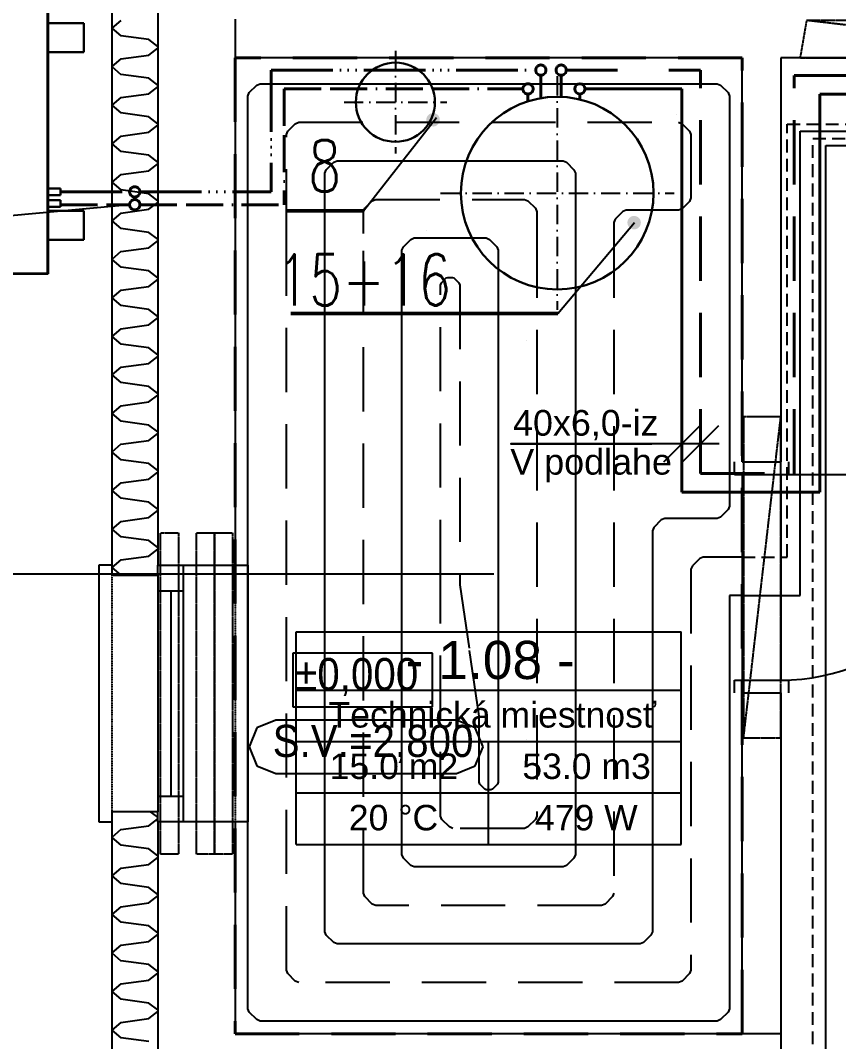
# Model space of a CAD drawing. Header units: millimetres. Extents: x 90740 to 167944, y -39332 to 25855.
# Drawn here: x 98982 to 102168, y 10823 to 14797 of the extents above; entities that cross this region are included whole.
import ezdxf

# ---------------------------------------------------------------- set-up
doc = ezdxf.new("R2010")
doc.units = ezdxf.units.MM
for name, pattern in [('ACAD_ISO06W100', [36, 24, -3, 0, -3, 0, -3, 0, -3]), ('ACAD_ISO11W100', [33, 12, -3, 12, -3, 0, -3]), ('BODKO__IARKOVAN___3MM', [5, 3, -1, 0, -1]), ('CARKOVANA', [0.21, 0.15, -0.06]), ('Carkovana 0.5x', [0.14, 0.1, -0.04]), ('DASH', [75, 50, -25]), ('TECKOVANA', [0.06, 0, -0.06])]:
    doc.linetypes.add(name, pattern=pattern)
for name, color, linetype in [('1__NP___MIESTNOSTIUK', 7, 'Continuous'), ('ODVODN__POTRUBIE', 7, 'Continuous'), ('ODVODN__POTRUBIE___PODL__VYK_', 7, 'Continuous'), ('OKRAJOV__DILAT_CIA_PDL', 2, 'Continuous'), ('PODLAHOVKA', 7, 'Continuous'), ('POLO_KY', 7, 'Continuous'), ('PR_VODN__POTRUBIE', 7, 'Continuous'), ('PR_VODN__POTRUBIE___PODL__VYK_', 7, 'Continuous'), ('TABU_KY', 7, 'Continuous'), ('UZLY_VYKUROVAC_CH_VETIEV', 7, 'Continuous'), ('vyk-vratka-ZARIADENIE', 7, 'Continuous'), ('Z_NA_PRECHODOV_CH_POTRUB_', 7, 'Continuous')]:
    doc.layers.add(name, color=color, linetype=linetype)
for name, color, linetype, lineweight in [('PISMO-R', 6, 'Continuous', 9), ('ROZVOD', 1, 'Continuous', 50), ('vyk-privod-45', 240, 'Continuous', 40), ('vyk-tc-privod', 175, 'ACAD_ISO06W100', 40), ('vyk-tc-vratka', 30, 'ACAD_ISO11W100', 40), ('vyk-vratka_35°C', 132, 'DASH', 40), ('XR$1$STANDARD', 252, 'Continuous', 25), ('XR$1$Text 1_50', 252, 'Continuous', 25)]:
    doc.layers.add(name, color=color, linetype=linetype, lineweight=lineweight)
doc.styles.add('ARIAL', font='arial.ttf')
doc.styles.add('ISOCP3', font='arial.ttf')
doc.styles.add('TEXT125', font='romans.shx', dxfattribs={"width": 0.8, "height": 100})

# ---------------------------------------------------------------- blocks, each defined once
blk = doc.blocks.new('A$C90b3fe5d')
at = {"layer": 'XR$1$STANDARD', "linetype": 'Continuous', "lineweight": -2}
for points in [[(98.2, 18198.3), (98.1, 18198.4), (98.2, 18198.5), (98.3, 18198.4)], [(98.2, 18048.3), (98.1, 18048.4), (98.2, 18048.5), (98.3, 18048.4)], [(98.2, 17898.3), (98.1, 17898.4), (98.2, 17898.5), (98.3, 17898.4)], [(98.2, 17748.3), (98.1, 17748.4), (98.2, 17748.5), (98.3, 17748.4)], [(98.2, 17598.3), (98.1, 17598.4), (98.2, 17598.5), (98.3, 17598.4)], [(98.2, 17448.3), (98.1, 17448.4), (98.2, 17448.5), (98.3, 17448.4)], [(98.2, 17298.3), (98.1, 17298.4), (98.2, 17298.5), (98.3, 17298.4)], [(98.2, 17148.3), (98.1, 17148.4), (98.2, 17148.5), (98.3, 17148.4)], [(98.2, 16998.3), (98.1, 16998.4), (98.2, 16998.5), (98.3, 16998.4)], [(98.2, 16848.3), (98.1, 16848.4), (98.2, 16848.5), (98.3, 16848.4)], [(98.2, 16698.3), (98.1, 16698.4), (98.2, 16698.5), (98.3, 16698.4)], [(98.2, 16548.3), (98.1, 16548.4), (98.2, 16548.5), (98.3, 16548.4)], [(98.2, 16398.3), (98.1, 16398.4), (98.2, 16398.5), (98.3, 16398.4)], [(98.2, 16248.3), (98.1, 16248.4), (98.2, 16248.5), (98.3, 16248.4)], [(98.1, 16098.4), (98.2, 16098.5), (98.3, 16098.4)], [(98.2, 15048.3), (98.1, 15048.4), (98.2, 15048.5), (98.3, 15048.4)], [(98.2, 14898.3), (98.1, 14898.4), (98.2, 14898.5), (98.3, 14898.4)], [(98.2, 14748.3), (98.1, 14748.4), (98.2, 14748.5), (98.3, 14748.4)], [(98.2, 14598.3), (98.1, 14598.4), (98.2, 14598.5), (98.3, 14598.4)], [(98.2, 14448.3), (98.1, 14448.4), (98.2, 14448.5), (98.3, 14448.4)], [(98.2, 14298.3), (98.1, 14298.4), (98.2, 14298.5), (98.3, 14298.4)]]:
    blk.add_hatch(color=256, dxfattribs=at).paths.add_polyline_path(points, flags=16)
for p, q in [((62.2, 19178.4), (62.2, 16098.4)), ((242.2, 19138.4), (242.2, 16138.4)), ((98.2, 18258.4), (62.2, 18228.4)), ((542.2, 18263.4), (542.2, 18113.4)), ((62.2, 18228.4), (98.2, 18198.4)), ((206.2, 18183.5), (98.2, 18198.4)), ((242.2, 18156.5), (206.2, 18183.5)), ((206.2, 18123.2), (242.2, 18150.2)), ((98.2, 18108.4), (62.2, 18078.4)), ((98.2, 18108.4), (206.2, 18123.2)), ((2517.2, 18113.4), (542.2, 18113.4)), ((542.2, 18113.4), (542.2, 16138.4)), ((2517.2, 16540.7), (2517.2, 18113.4)), ((2942.2, 18113.4), (2667.2, 18113.4)), ((2667.2, 18113.4), (2667.2, 16540.7)), ((62.2, 18078.4), (98.2, 18048.4)), ((206.2, 18033.5), (98.2, 18048.4)), ((242.2, 18006.5), (206.2, 18033.5)), ((98.2, 17958.4), (206.2, 17973.2)), ((206.2, 17973.2), (242.2, 18000.2)), ((98.2, 17958.4), (62.2, 17928.4)), ((62.2, 17928.4), (98.2, 17898.4)), ((206.2, 17883.5), (98.2, 17898.4)), ((242.2, 17856.5), (206.2, 17883.5)), ((206.2, 17823.2), (242.2, 17850.2)), ((98.2, 17808.4), (62.2, 17778.4)), ((98.2, 17808.4), (206.2, 17823.2)), ((62.2, 17778.4), (98.2, 17748.4)), ((206.2, 17733.5), (98.2, 17748.4)), ((242.2, 17706.5), (206.2, 17733.5)), ((206.2, 17673.2), (242.2, 17700.2)), ((98.2, 17658.4), (62.2, 17628.4)), ((98.2, 17658.4), (206.2, 17673.2)), ((62.2, 17628.4), (98.2, 17598.4)), ((206.2, 17583.5), (98.2, 17598.4)), ((242.2, 17556.5), (206.2, 17583.5)), ((206.2, 17523.2), (242.2, 17550.2)), ((98.2, 17508.4), (62.2, 17478.4)), ((98.2, 17508.4), (206.2, 17523.2)), ((62.2, 17478.4), (98.2, 17448.4)), ((206.2, 17433.5), (98.2, 17448.4)), ((242.2, 17406.5), (206.2, 17433.5)), ((98.2, 17358.4), (206.2, 17373.2)), ((206.2, 17373.2), (242.2, 17400.2)), ((98.2, 17358.4), (62.2, 17328.4)), ((62.2, 17328.4), (98.2, 17298.4)), ((206.2, 17283.5), (98.2, 17298.4)), ((242.2, 17256.5), (206.2, 17283.5)), ((98.2, 17208.4), (206.2, 17223.2)), ((206.2, 17223.2), (242.2, 17250.2)), ((98.2, 17208.4), (62.2, 17178.4)), ((62.2, 17178.4), (98.2, 17148.4)), ((206.2, 17133.5), (98.2, 17148.4)), ((242.2, 17106.5), (206.2, 17133.5)), ((206.2, 17073.2), (242.2, 17100.2)), ((98.2, 17058.4), (62.2, 17028.4)), ((98.2, 17058.4), (206.2, 17073.2)), ((62.2, 17028.4), (98.2, 16998.4)), ((206.2, 16983.5), (98.2, 16998.4)), ((242.2, 16956.5), (206.2, 16983.5)), ((206.2, 16923.2), (242.2, 16950.2)), ((98.2, 16908.4), (62.2, 16878.4)), ((98.2, 16908.4), (206.2, 16923.2)), ((62.2, 16878.4), (98.2, 16848.4)), ((206.2, 16833.5), (98.2, 16848.4)), ((242.2, 16806.5), (206.2, 16833.5)), ((206.2, 16773.2), (242.2, 16800.2)), ((98.2, 16758.4), (62.2, 16728.4)), ((98.2, 16758.4), (206.2, 16773.2)), ((62.2, 16728.4), (98.2, 16698.4)), ((206.2, 16683.5), (98.2, 16698.4)), ((242.2, 16656.5), (206.2, 16683.5)), ((98.2, 16608.4), (206.2, 16623.2)), ((206.2, 16623.2), (242.2, 16650.2)), ((98.2, 16608.4), (62.2, 16578.4)), ((62.2, 16578.4), (98.2, 16548.4)), ((206.2, 16533.5), (98.2, 16548.4)), ((2487.2, 16490.7), (2487.2, 16540.7)), ((2517.2, 16540.7), (2667.2, 16540.7)), ((2697.2, 16540.7), (2697.2, 16490.7)), ((242.2, 16506.5), (206.2, 16533.5)), ((206.2, 16473.2), (242.2, 16500.2)), ((98.2, 16458.4), (62.2, 16428.4)), ((98.2, 16458.4), (206.2, 16473.2)), ((2487.2, 16490.7), (2697.2, 16490.7)), ((2517.2, 16490.7), (2517.2, 15690.7)), ((2667.2, 16490.7), (2667.2, 15690.7)), ((2667.2, 16490.7), (3467.2, 16490.7)), ((62.2, 16428.4), (98.2, 16398.4)), ((206.2, 16383.5), (98.2, 16398.4)), ((242.2, 16356.5), (206.2, 16383.5)), ((206.2, 16323.2), (242.2, 16350.2)), ((98.2, 16308.4), (62.2, 16278.4)), ((98.2, 16308.4), (206.2, 16323.2)), ((62.2, 16278.4), (98.2, 16248.4)), ((206.2, 16233.5), (98.2, 16248.4)), ((242.2, 16206.5), (206.2, 16233.5)), ((206.2, 16173.2), (242.2, 16200.2)), ((62.2, 16138.4), (12.2, 16138.4)), ((12.2, 16138.4), (12.2, 15138.4)), ((98.2, 16158.4), (62.2, 16128.4)), ((98.2, 16158.4), (206.2, 16173.2)), ((242.2, 16098.4), (242.2, 16138.4)), ((242.2, 16138.4), (542.2, 16138.4)), ((342.2, 15138.4), (342.2, 16138.4)), ((542.2, 16138.4), (592.2, 16138.4)), ((592.2, 16138.4), (592.2, 15138.4)), ((62.2, 16128.4), (98.2, 16098.4)), ((62.2, 16098.4), (242.2, 16098.4)), ((242.2, 16098.4), (242.2, 15178.4)), ((242.2, 16038.4), (342.2, 16038.4)), ((292.2, 16038.4), (292.2, 15238.4)), ((2487.2, 15690.7), (2697.2, 15690.7)), ((2487.2, 15640.7), (2487.2, 15690.7)), ((2697.2, 15690.7), (2697.2, 15640.7)), ((2517.2, 15640.7), (2667.2, 15640.7)), ((2517.2, 14313.4), (2517.2, 15640.7)), ((2667.2, 15640.7), (2667.2, 13888.4)), ((242.2, 15238.4), (342.2, 15238.4)), ((242.2, 15178.4), (62.2, 15178.4)), ((62.2, 15178.4), (62.2, 5598.4)), ((206.2, 15123.2), (242.2, 15150.2)), ((242.2, 15156.5), (213.1, 15178.4)), ((242.2, 15138.4), (242.2, 15178.4)), ((12.2, 15138.4), (62.2, 15138.4)), ((98.2, 15108.4), (62.2, 15078.4)), ((98.2, 15108.4), (206.2, 15123.2)), ((542.2, 15138.4), (242.2, 15138.4)), ((242.2, 15138.4), (242.2, 5638.4)), ((542.2, 15138.4), (542.2, 14313.4)), ((592.2, 15138.4), (542.2, 15138.4)), ((62.2, 15078.4), (98.2, 15048.4)), ((206.2, 15033.5), (98.2, 15048.4)), ((242.2, 15006.5), (206.2, 15033.5)), ((206.2, 14973.2), (242.2, 15000.2)), ((98.2, 14958.4), (62.2, 14928.4)), ((98.2, 14958.4), (206.2, 14973.2)), ((62.2, 14928.4), (98.2, 14898.4)), ((206.2, 14883.5), (98.2, 14898.4)), ((242.2, 14856.5), (206.2, 14883.5)), ((206.2, 14823.2), (242.2, 14850.2)), ((98.2, 14808.4), (62.2, 14778.4)), ((98.2, 14808.4), (206.2, 14823.2)), ((62.2, 14778.4), (98.2, 14748.4)), ((206.2, 14733.5), (98.2, 14748.4)), ((242.2, 14706.5), (206.2, 14733.5)), ((98.2, 14658.4), (206.2, 14673.2)), ((206.2, 14673.2), (242.2, 14700.2)), ((98.2, 14658.4), (62.2, 14628.4)), ((62.2, 14628.4), (98.2, 14598.4)), ((206.2, 14583.5), (98.2, 14598.4)), ((242.2, 14556.5), (206.2, 14583.5)), ((206.2, 14523.2), (242.2, 14550.2)), ((98.2, 14508.4), (62.2, 14478.4)), ((98.2, 14508.4), (206.2, 14523.2)), ((62.2, 14478.4), (98.2, 14448.4)), ((206.2, 14433.5), (98.2, 14448.4)), ((242.2, 14406.5), (206.2, 14433.5)), ((206.2, 14373.2), (242.2, 14400.2)), ((98.2, 14358.4), (62.2, 14328.4)), ((98.2, 14358.4), (206.2, 14373.2)), ((62.2, 14328.4), (98.2, 14298.4)), ((2517.2, 14313.4), (542.2, 14313.4)), ((2667.2, 14313.4), (2517.2, 14313.4)), ((206.2, 14283.5), (98.2, 14298.4))]:
    blk.add_line(p, q, dxfattribs=at)
at = {"layer": 'XR$1$STANDARD', "linetype": 'Carkovana 0.5x', "lineweight": -2}
for p, q in [((2767.2, 18258.4), (2742.2, 18113.4)), ((4017.2, 18113.4), (2767.2, 18258.4)), ((4017.2, 18258.4), (2767.2, 18258.4)), ((2742.2, 18113.4), (4017.2, 18113.4)), ((2667.2, 16715.7), (2522.2, 16715.7)), ((2522.2, 16715.7), (2522.2, 15465.7)), ((2522.2, 15465.7), (2667.2, 16715.7)), ((2667.2, 15465.7), (2667.2, 16715.7)), ((2522.2, 15465.7), (2667.2, 15465.7)), ((2522.2, 15465.7), (2522.2, 15465.7))]:
    blk.add_line(p, q, dxfattribs=at)
at = {"layer": 'XR$1$STANDARD', "linetype": 'TECKOVANA', "lineweight": -2}
for p, q in [((252.2, 15013.4), (252.2, 16263.4)), ((252.2, 16263.4), (322.2, 16263.4)), ((322.2, 16263.4), (322.2, 15013.4)), ((322.2, 16263.4), (322.2, 16263.4)), ((392.2, 15013.4), (392.2, 16263.4)), ((392.2, 16263.4), (462.2, 16263.4)), ((462.2, 15013.4), (462.2, 16263.4)), ((462.2, 16263.4), (532.2, 16263.4)), ((462.2, 16263.4), (462.2, 15013.4)), ((462.2, 16263.4), (462.2, 16263.4)), ((532.2, 16263.4), (532.2, 15013.4)), ((532.2, 16263.4), (532.2, 16263.4)), ((322.2, 15013.4), (252.2, 15013.4)), ((462.2, 15013.4), (392.2, 15013.4)), ((532.2, 15013.4), (462.2, 15013.4))]:
    blk.add_line(p, q, dxfattribs=at)
at = {"layer": 'XR$1$STANDARD', "linetype": 'CARKOVANA', "lineweight": -2}
for p, q in [((542.2, 16138.4), (542.2, 15138.4)), ((62.2, 16098.4), (62.2, 15178.4))]:
    blk.add_line(p, q, dxfattribs=at)
at = {"layer": 'XR$1$STANDARD', "linetype": 'Continuous', "lineweight": -2}
blk.add_arc((2667.2, 16490.7), 800, 270, 0, dxfattribs=at)
at = {"layer": 'XR$1$Text 1_50', "linetype": 'Continuous', "lineweight": -2}
for p, q in [((1311.3, 15795.2), (767.1, 15795.2)), ((767.1, 15795.2), (767.1, 15586.8)), ((1311.3, 15586.8), (1311.3, 15795.2)), ((767.1, 15586.8), (1311.3, 15586.8)), ((627.6, 15504.7), (597.1, 15431)), ((701.2, 15535.2), (627.6, 15504.7)), ((1404, 15535.2), (701.2, 15535.2)), ((1477.7, 15504.7), (1404, 15535.2)), ((1508.2, 15431), (1477.7, 15504.7)), ((597.1, 15431), (627.6, 15357.4)), ((1477.7, 15357.4), (1508.2, 15431)), ((627.6, 15357.4), (701.2, 15326.8)), ((1404, 15326.8), (1477.7, 15357.4)), ((701.2, 15326.8), (1404, 15326.8))]:
    blk.add_line(p, q, dxfattribs=at)
at = {"layer": 'XR$1$Text 1_50', "lineweight": -2, "style": 'ISOCP3', "width": 0.9}
for s, p in [('±0,000', (776.2, 15651.4)), ('S.V.=2,800', (688.8, 15391.4))]:
    blk.add_text(s, height=125, dxfattribs=at).set_placement(p)
blk = doc.blocks.new('N25')
at = {"layer": 'vyk-vratka-ZARIADENIE', "lineweight": 30}
blk.add_circle((42084.5, 49599.4), 154, dxfattribs=at)
blk.add_circle((42084.5, 49599.4), 154, dxfattribs=at)
blk = doc.blocks.new('wsrt')
at = {"lineweight": 30}
for p, q in [((10236.6, 1668.4), (10236.6, 1806.4)), ((10236.6, 1806.4), (10349.1, 1806.4)), ((10349.1, 1806.4), (10349.1, 1665.4)), ((11079.6, 1806.4), (10967.1, 1806.4)), ((10967.1, 1806.4), (10967.1, 1665.4)), ((11079.6, 1668.4), (11079.6, 1806.4)), ((10905.5, 1715.4), (10880.5, 1715.4)), ((10880.5, 1715.4), (10880.5, 1665.4)), ((10905.5, 1665.4), (10905.5, 1715.4)), ((10950.7, 1715.4), (10925.7, 1715.4)), ((10925.7, 1715.4), (10925.7, 1665.4)), ((10950.7, 1665.4), (10950.7, 1715.4)), ((10103.6, 1667.4), (11212.6, 1667.4)), ((10103.6, 1159.4), (10103.6, 1667.4)), ((10103.6, 1665.4), (11212.6, 1665.4)), ((10105.6, 1159.4), (10105.6, 1667.4)), ((11210.6, 1667.4), (11210.6, 1159.4)), ((11212.6, 1667.4), (11212.6, 1159.4)), ((11212.6, 1161.4), (10103.6, 1161.4)), ((11212.6, 1159.4), (10103.6, 1159.4)), ((10236.6, 1158.4), (10236.6, 1020.4)), ((10349.1, 1020.4), (10349.1, 1161.4)), ((10967.1, 1020.4), (10967.1, 1161.4)), ((11079.6, 1158.4), (11079.6, 1020.4)), ((10236.6, 1020.4), (10349.1, 1020.4)), ((11079.6, 1020.4), (10967.1, 1020.4))]:
    blk.add_line(p, q, dxfattribs=at)

msp = doc.modelspace()

# ---------------------------------------------------------------- hatches: boundary and pattern name
at = {"layer": 'PISMO-R'}
h = msp.add_hatch(color=0, dxfattribs=at)
h.dxf.hatch_style = 1
h.paths.add_polyline_path([(100597.3, 14385.6, 0.32408), (100615.3, 14410.5, 0.414214), (100589.1, 14436.8), (100589.1, 14410.5)])
h.paths.add_polyline_path([(100597.3, 14385.6), (100589.1, 14410.5), (100562.8, 14410.5, 0.510482)])
h.paths.add_polyline_path([(100562.8, 14410.5), (100589.1, 14410.5), (100589.1, 14436.8, 0.414214)])
h = msp.add_hatch(color=0, dxfattribs=at)
h.dxf.hatch_style = 1
h.paths.add_polyline_path([(101363.5, 13985.2, -0.32408), (101345.5, 14010.1, -0.414214), (101371.7, 14036.4), (101371.7, 14010.1)])
h.paths.add_polyline_path([(101363.5, 13985.2), (101371.7, 14010.1), (101398, 14010.1, -0.510482)])
h.paths.add_polyline_path([(101398, 14010.1), (101371.7, 14010.1), (101371.7, 14036.4, -0.414214)])

# ---------------------------------------------------------------- linework, layer by layer
at = {"linetype": 'BODKO__IARKOVAN___3MM', "ltscale": 25}
for p, q in [((100442.3, 14679), (100442.3, 14279)), ((101072.3, 14580.3), (101072.3, 13670.4)), ((100242.3, 14479), (100642.3, 14479)), ((100617.3, 14125.3), (101527.2, 14125.3))]:
    msp.add_line(p, q, dxfattribs=at)
at = {"linetype": 'Continuous'}
for p, q in [((100318.7, 14056.7), (100602.3, 14419)), ((101075, 13656.4), (101372.6, 14010.5))]:
    msp.add_line(p, q, dxfattribs=at)
msp.add_line((99407.6, 14080), (98197.6, 13966.8))
at = {"layer": '1__NP___MIESTNOSTIUK', "color": 18}
for p, q in [((100055.4, 12190.2), (100055.4, 12417.2)), ((100055.4, 12417.2), (101555.4, 12417.2)), ((101555.4, 12190.2), (101555.4, 12417.2)), ((100055.4, 11990.2), (100055.4, 12190.2)), ((100055.4, 12190.2), (101555.4, 12190.2)), ((100055.4, 12190.2), (101555.4, 12190.2)), ((101555.4, 11990.2), (101555.4, 12190.2)), ((100055.4, 11790.2), (100055.4, 11990.2)), ((100055.4, 11990.2), (101555.4, 11990.2)), ((100055.4, 11990.2), (101555.4, 11990.2)), ((100805.4, 11790.2), (100805.4, 11990.2)), ((101555.4, 11790.2), (101555.4, 11990.2)), ((100055.4, 11590.2), (100055.4, 11790.2)), ((100055.4, 11790.2), (101555.4, 11790.2)), ((100055.4, 11790.2), (101555.4, 11790.2)), ((100805.4, 11590.2), (100805.4, 11790.2)), ((101555.4, 11590.2), (101555.4, 11790.2)), ((100055.4, 11590.2), (101555.4, 11590.2)), ((100055.4, 11590.2), (101555.4, 11590.2))]:
    msp.add_line(p, q, dxfattribs=at)
at = {"layer": 'ODVODN__POTRUBIE', "color": 172, "linetype": 'DASH'}
for points in [[(101994.7, 14583.4), (101994.7, 14583.4), (101994.7, 14583.4), (101994.7, 14583.4), (101994.7, 14583.4), (101994.7, 14583.4)], [(101994.7, 13034), (101994.7, 13034), (101994.7, 13034), (101994.7, 13034), (101994.7, 13034), (101994.7, 13034)], [(101025.6, 12071.9), (101025.6, 12071.9), (101025.6, 12071.9), (101025.6, 12071.9), (101025.6, 12071.9), (101025.6, 12071.9)]]:
    msp.add_lwpolyline(points, dxfattribs=at)
at = {"layer": 'ODVODN__POTRUBIE___PODL__VYK_', "color": 172, "linetype": 'DASH'}
for p, q in [((101967.9, 14393.4), (103432.9, 14393.4)), ((101967.9, 12708.7), (101967.9, 14393.4)), ((102067.9, 14338.4), (103432.9, 14338.4)), ((102067.9, 10362.4), (102067.9, 14338.4)), ((101792.9, 12708.7), (101742.9, 12708.7)), ((101792.9, 12708.7), (101967.9, 12708.7))]:
    msp.add_line(p, q, dxfattribs=at)
for points in [[(101967.9, 14393.4), (101967.9, 14393.4), (101967.9, 14393.4), (101967.9, 14393.4), (101967.9, 14393.4), (101967.9, 14393.4)], [(102067.9, 14338.4), (102067.9, 14338.4), (102067.9, 14338.4), (102067.9, 14338.4), (102067.9, 14338.4), (102067.9, 14338.4)], [(101967.9, 12708.7), (101967.9, 12708.7), (101967.9, 12708.7), (101967.9, 12708.7), (101967.9, 12708.7), (101967.9, 12708.7)]]:
    msp.add_lwpolyline(points, dxfattribs=at)
at = {"layer": 'OKRAJOV__DILAT_CIA_PDL', "color": 95, "linetype": 'DASH', "lineweight": 40, "ltscale": 5}
msp.add_lwpolyline([(99817.9, 10852.4), (101792.9, 10852.4), (101792.9, 14652.4), (99817.9, 14652.4), (99817.9, 10852.4)], dxfattribs=at)
at = {"layer": 'PODLAHOVKA', "color": 12, "ltscale": 5}
for points in [[(99867.9, 13968.1), (99867.9, 14502.9), (99873.4, 14516.2), (99902.4, 14545.1), (99915.7, 14550.7), (101695.1, 14550.7), (101708.4, 14545.1), (101737.4, 14516.2), (101742.9, 14502.9), (101742.9, 14001.6)], [(100167.9, 13968.1), (100167.9, 14202.9), (100173.4, 14216.2), (100202.4, 14245.1), (100215.7, 14250.7), (101095.1, 14250.7), (101108.4, 14245.1), (101137.4, 14216.2), (101142.9, 14202.9), (101142.9, 13968.1)], [(101742.9, 14001.6), (101742.9, 12906.5), (101737.4, 12893.1), (101708.4, 12864.2), (101695.1, 12858.7), (101490.7, 12858.7), (101477.4, 12853.1), (101448.4, 12824.2), (101442.9, 12810.8), (101442.9, 11250.2), (101437.4, 11236.9), (101408.4, 11207.9), (101395.1, 11202.4), (100215.7, 11202.4), (100202.4, 11207.9), (100173.4, 11236.9), (100167.9, 11250.2), (100167.9, 13968.1)], [(101742.9, 12558.7), (101742.9, 10950.2), (101737.4, 10936.9), (101708.4, 10907.9), (101695.1, 10902.4), (99915.7, 10902.4), (99902.4, 10907.9), (99873.4, 10936.9), (99867.9, 10950.2), (99867.9, 13968.1)], [(101142.9, 13968.1), (101142.9, 11550.2), (101137.4, 11536.9), (101108.4, 11507.9), (101095.1, 11502.4), (100515.7, 11502.4), (100502.4, 11507.9), (100473.4, 11536.9), (100467.9, 11550.2), (100467.9, 13902.9)], [(100467.9, 13902.9), (100473.4, 13916.2), (100502.4, 13945.1), (100515.7, 13950.7), (100795.1, 13950.7), (100808.4, 13945.1), (100837.4, 13916.2), (100842.9, 13902.9)], [(100842.9, 13902.9), (100842.9, 11832.3), (100839.4, 11823.9), (100820.3, 11804.8), (100814.4, 11802.4), (100796.3, 11802.4), (100790.5, 11804.8), (100771.3, 11823.9), (100767.9, 11832.3), (100767.9, 12089), (100730.4, 12344.8)]]:
    msp.add_lwpolyline(points, dxfattribs=at)
at = {"layer": 'PODLAHOVKA', "color": 172, "linetype": 'DASH', "ltscale": 5}
for points in [[(100017.9, 13968.1), (100017.9, 14352.9), (100023.4, 14366.2), (100052.4, 14395.1), (100065.7, 14400.7), (101545.1, 14400.7), (101558.4, 14395.1), (101587.4, 14366.2), (101592.9, 14352.9), (101592.9, 14106.5), (101587.4, 14093.1), (101558.4, 14064.2), (101545.1, 14058.7), (101340.7, 14058.7), (101327.4, 14053.1), (101298.4, 14024.2), (101292.9, 14010.8), (101292.9, 13968.1)], [(100317.9, 13968.1), (100317.9, 14052.9), (100323.4, 14066.2), (100352.4, 14095.1), (100365.7, 14100.7), (100945.1, 14100.7), (100958.4, 14095.1), (100987.4, 14066.2), (100992.9, 14052.9), (100992.9, 13968.1)], [(101742.9, 12708.7), (101640.7, 12708.7), (101627.4, 12703.1), (101598.4, 12674.2), (101592.9, 12660.8), (101592.9, 11100.2), (101587.4, 11086.9), (101558.4, 11057.9), (101545.1, 11052.4), (100065.7, 11052.4), (100052.4, 11057.9), (100023.4, 11086.9), (100017.9, 11100.2), (100017.9, 13968.1)], [(101292.9, 13968.1), (101292.9, 11400.2), (101287.4, 11386.9), (101258.4, 11357.9), (101245.1, 11352.4), (100365.7, 11352.4), (100352.4, 11357.9), (100323.4, 11386.9), (100317.9, 11400.2), (100317.9, 13968.1)], [(100992.9, 13968.1), (100992.9, 11700.2), (100987.4, 11686.9), (100958.4, 11657.9), (100945.1, 11652.4), (100665.7, 11652.4), (100652.4, 11657.9), (100623.4, 11686.9), (100617.9, 11700.2), (100617.9, 12603.9)], [(100617.9, 12603.9), (100617.9, 13767.5), (100621.3, 13775.8), (100640.5, 13794.9), (100646.3, 13797.3), (100664.4, 13797.3), (100670.3, 13794.9), (100689.4, 13775.8), (100692.9, 13767.5), (100692.9, 12600.7)], [(100692.9, 12603.9), (100692.9, 12600.7), (100730.4, 12344.8)]]:
    msp.add_lwpolyline(points, dxfattribs=at)
at = {"layer": 'POLO_KY', "color": 7}
for p, q in [((101627.6, 13219.7), (101486.2, 13078.3)), ((101700.6, 13219.7), (101559.2, 13078.3)), ((101702.9, 13149), (101441.2, 13149))]:
    msp.add_line(p, q, dxfattribs=at)
msp.add_lwpolyline([(101441.2, 13149), (100891.9, 13149), (101441.2, 13149)], dxfattribs=at)
at = {"layer": 'PR_VODN__POTRUBIE', "color": 12}
for points in [[(102094.7, 14510.4), (102094.7, 14510.4), (102094.7, 14510.4), (102094.7, 14510.4), (102094.7, 14510.4), (102094.7, 14510.4)], [(100952.6, 11998.9), (100952.6, 11998.9), (100952.6, 11998.9), (100952.6, 11998.9), (100952.6, 11998.9), (100952.6, 11998.9)]]:
    msp.add_lwpolyline(points, dxfattribs=at)
at = {"layer": 'PR_VODN__POTRUBIE___PODL__VYK_', "color": 12}
for p, q in [((102017.9, 14365.9), (103458.9, 14365.9)), ((102017.9, 12558.7), (102017.9, 14365.9)), ((102117.9, 14310.9), (103458.9, 14310.9)), ((102117.9, 10212.4), (102117.9, 14310.9)), ((101792.9, 12558.7), (101742.9, 12558.7)), ((101792.9, 12558.7), (102017.9, 12558.7))]:
    msp.add_line(p, q, dxfattribs=at)
for points in [[(102017.9, 14365.9), (102017.9, 14365.9), (102017.9, 14365.9), (102017.9, 14365.9), (102017.9, 14365.9), (102017.9, 14365.9)], [(102117.9, 14310.9), (102117.9, 14310.9), (102117.9, 14310.9), (102117.9, 14310.9), (102117.9, 14310.9), (102117.9, 14310.9)], [(102017.9, 12558.7), (102017.9, 12558.7), (102017.9, 12558.7), (102017.9, 12558.7), (102017.9, 12558.7)]]:
    msp.add_lwpolyline(points, dxfattribs=at)
at = {"layer": 'ROZVOD', "color": 0}
for p, q in [((100318.7, 14056.7), (100015.4, 14056.7)), ((101075, 13656.4), (100035.6, 13656.4))]:
    msp.add_line(p, q, dxfattribs=at)
at = {"layer": 'TABU_KY', "color": 5}
msp.add_line((98138.5, 12642.6), (100824.9, 12642.6), dxfattribs=at)
at = {"layer": 'UZLY_VYKUROVAC_CH_VETIEV', "color": 2}
for p, q in [((101537.5, 14430.1), (101537.5, 14430.1)), ((100561.9, 13981.1), (100561.9, 13981.1))]:
    msp.add_line(p, q, dxfattribs=at)
at = {"layer": 'vyk-privod-45'}
for p, q in [((101160.7, 14489.8), (101160.7, 14510.9)), ((101556.9, 14530.9), (101180.7, 14530.9)), ((101556.9, 12961), (101556.9, 14530.9)), ((102094.7, 12961), (102094.7, 14510.4)), ((102094.7, 14510.4), (103438.9, 14510.4)), ((101556.9, 12961), (101994.7, 12961)), ((101994.7, 12961), (102094.7, 12961))]:
    msp.add_line(p, q, dxfattribs=at)
msp.add_lwpolyline([(102094.7, 12961), (102094.7, 12961), (102094.7, 12961), (102094.7, 12961), (102094.7, 12961), (102094.7, 12961)], dxfattribs=at)
msp.add_circle((101160.7, 14530.9), 20, dxfattribs=at)
at = {"layer": 'vyk-tc-privod', "ltscale": 10}
for p, q in [((99958.8, 14603.9), (99958.8, 14130)), ((99958.8, 14603.9), (100988.5, 14603.9)), ((101008.5, 14583.9), (101008.5, 14494.9)), ((99137.9, 14130), (99407.6, 14130)), ((99447.6, 14130), (99958.8, 14130))]:
    msp.add_line(p, q, dxfattribs=at)
for centre in [(101008.5, 14603.9), (99427.6, 14130)]:
    msp.add_circle(centre, 20, dxfattribs=at)
at = {"layer": 'vyk-tc-vratka', "ltscale": 12}
for p, q in [((100008.8, 14530.9), (100008.8, 14080)), ((100008.8, 14530.9), (100938.5, 14530.9)), ((100958.5, 14510.9), (100958.5, 14482.7)), ((99137.9, 14080), (99407.6, 14080)), ((99447.6, 14080), (100008.8, 14080))]:
    msp.add_line(p, q, dxfattribs=at)
for centre in [(100958.5, 14530.9), (99427.6, 14080)]:
    msp.add_circle(centre, 20, dxfattribs=at)
at = {"layer": 'vyk-vratka-ZARIADENIE', "lineweight": 30}
msp.add_circle((101072.3, 14125.3), 375, dxfattribs=at)
at = {"layer": 'vyk-vratka_35°C', "ltscale": 5}
for p, q in [((101306.6, 14603.9), (101107.7, 14603.9)), ((101629.9, 14603.9), (101506.6, 14603.9)), ((101629.9, 13034), (101629.9, 14603.9)), ((101087.7, 14498.6), (101087.7, 14583.9)), ((101994.7, 13034), (101994.7, 14583.4)), ((101994.7, 14583.4), (103438.9, 14583.4)), ((101629.9, 13034), (101994.7, 13034))]:
    msp.add_line(p, q, dxfattribs=at)
msp.add_circle((101087.7, 14603.9), 20, dxfattribs=at)
at = {"layer": 'Z_NA_PRECHODOV_CH_POTRUB_', "color": 2}
for p, q in [((100952.6, 13550.7), (100952.6, 13550.7)), ((101792.9, 13550.7), (101792.9, 13550.7)), ((101792.9, 12961), (101792.9, 12961)), ((100952.6, 11998.9), (100952.6, 11998.9))]:
    msp.add_line(p, q, dxfattribs=at)

# ---------------------------------------------------------------- block references
at = {"linetype": 'Continuous'}
msp.add_blockref('A$C90b3fe5d', (99275.7, -3461), dxfattribs=at)
at = {"rotation": 269.9999960982776}
msp.add_blockref('wsrt', (97422.5, 25023), dxfattribs=at)
at = {"layer": 'vyk-vratka-ZARIADENIE', "lineweight": 30, "xscale": -1}
msp.add_blockref('N25', (142526.8, -35120.4), dxfattribs=at)

# ---------------------------------------------------------------- texts
at = {"layer": '1__NP___MIESTNOSTIUK', "color": 18, "style": 'ARIAL'}
for s, height, p in [('- 1.08 -', 148.72, (100482.4, 12233.7)), ('Technická miestnosť', 99.147, (100181.9, 12044.7)), ('15.0 m2', 99.15, (100186.4, 11844.7)), ('53.0 m3', 99.15, (100936.4, 11844.7)), ('20 °C', 99.15, (100260.9, 11644.7)), ('479 W', 99.15, (100985.4, 11644.7))]:
    msp.add_text(s, height=height, dxfattribs=at).set_placement(p)
at = {"layer": 'POLO_KY', "color": 7, "style": 'ARIAL'}
for s, p in [('40x6,0-iz', (100900.3, 13181)), ('V podlahe', (100889.7, 13029.4))]:
    msp.add_text(s, height=100, dxfattribs=at).set_placement(p)
at = {"layer": 'ROZVOD', "color": 0, "style": 'TEXT125', "width": 0.75}
for s, p in [('8', (100102.3, 14131.5)), ('15+16', (99978.2, 13687.4))]:
    msp.add_text(s, height=200, dxfattribs=at).set_placement(p)

doc.saveas('drawing.dxf')
